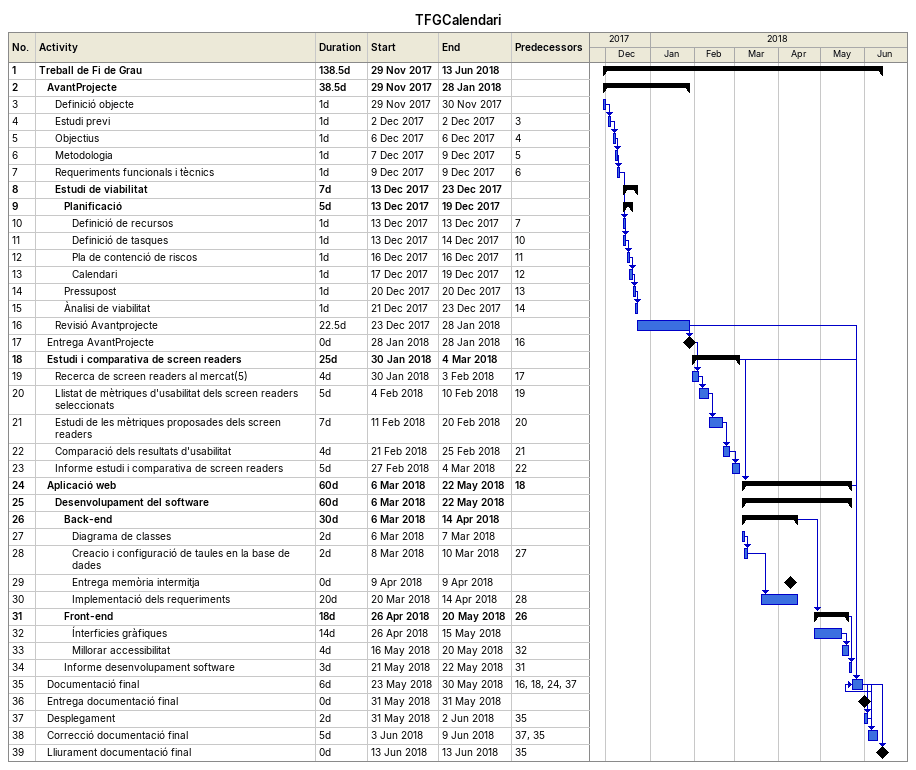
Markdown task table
TFGCalendari

| ID | Level | Task | Duration | Start | Finish | Predecessors |
|---|---|---|---|---|---|---|
| 1 | 1 | **Treball de Fi de Grau** | 138.5d | 2017-11-29 | 2018-06-13 |  |
| 2 | 2 | **AvantProjecte** | 38.5d | 2017-11-29 | 2018-01-28 |  |
| 3 | 3 | Definició objecte | 1d | 2017-11-29 | 2017-11-30 |  |
| 4 | 3 | Estudi previ | 1d | 2017-12-02 | 2017-12-02 | 3 |
| 5 | 3 | Objectius | 1d | 2017-12-06 | 2017-12-06 | 4 |
| 6 | 3 | Metodologia | 1d | 2017-12-07 | 2017-12-09 | 5 |
| 7 | 3 | Requeriments funcionals i tècnics | 1d | 2017-12-09 | 2017-12-09 | 6 |
| 8 | 3 | **Estudi de viabilitat** | 7d | 2017-12-13 | 2017-12-23 |  |
| 9 | 4 | **Planificació** | 5d | 2017-12-13 | 2017-12-19 |  |
| 10 | 5 | Definició de recursos | 1d | 2017-12-13 | 2017-12-13 | 7 |
| 11 | 5 | Definició de tasques | 1d | 2017-12-13 | 2017-12-14 | 10 |
| 12 | 5 | Pla de contenció de riscos | 1d | 2017-12-16 | 2017-12-16 | 11 |
| 13 | 5 | Calendari | 1d | 2017-12-17 | 2017-12-19 | 12 |
| 14 | 4 | Pressupost | 1d | 2017-12-20 | 2017-12-20 | 13 |
| 15 | 4 | Ànalisi de viabilitat | 1d | 2017-12-21 | 2017-12-23 | 14 |
| 16 | 3 | Revisió Avantprojecte | 22.5d | 2017-12-23 | 2018-01-28 |  |
| 17 | 2 | Entrega AvantProjecte | 0d | 2018-01-28 | 2018-01-28 | 16 |
| 18 | 2 | **Estudi i comparativa de screen readers** | 25d | 2018-01-30 | 2018-03-04 |  |
| 19 | 3 | Recerca de screen readers al mercat(5) | 4d | 2018-01-30 | 2018-02-03 | 17 |
| 20 | 3 | Llistat de mètriques d'usabilitat dels screen readers seleccionats | 5d | 2018-02-04 | 2018-02-10 | 19 |
| 21 | 3 | Estudi de les mètriques proposades dels screen readers | 7d | 2018-02-11 | 2018-02-20 | 20 |
| 22 | 3 | Comparació dels resultats d'usabilitat | 4d | 2018-02-21 | 2018-02-25 | 21 |
| 23 | 3 | Informe estudi i comparativa de screen readers | 5d | 2018-02-27 | 2018-03-04 | 22 |
| 24 | 2 | **Aplicació web** | 60d | 2018-03-06 | 2018-05-22 | 18 |
| 25 | 3 | **Desenvolupament del software** | 60d | 2018-03-06 | 2018-05-22 |  |
| 26 | 4 | **Back-end** | 30d | 2018-03-06 | 2018-04-14 |  |
| 27 | 5 | Diagrama de classes | 2d | 2018-03-06 | 2018-03-07 |  |
| 28 | 5 | Creacio i configuració de taules en la base de dades | 2d | 2018-03-08 | 2018-03-10 | 27 |
| 29 | 5 | Entrega memòria intermitja | 0d | 2018-04-09 | 2018-04-09 |  |
| 30 | 5 | Implementació dels requeriments | 20d | 2018-03-20 | 2018-04-14 | 28 |
| 31 | 4 | **Front-end** | 18d | 2018-04-26 | 2018-05-20 | 26 |
| 32 | 5 | Ínterficies gràfiques | 14d | 2018-04-26 | 2018-05-15 |  |
| 33 | 5 | Millorar accessibilitat | 4d | 2018-05-16 | 2018-05-20 | 32 |
| 34 | 4 | Informe desenvolupament software | 3d | 2018-05-21 | 2018-05-22 | 31 |
| 35 | 2 | Documentació final | 6d | 2018-05-23 | 2018-05-30 | 16, 18, 24, 37 |
| 36 | 2 | Entrega documentació final | 0d | 2018-05-31 | 2018-05-31 |  |
| 37 | 2 | Desplegament | 2d | 2018-05-31 | 2018-06-02 | 35 |
| 38 | 2 | Correcció documentació final | 5d | 2018-06-03 | 2018-06-09 | 37, 35 |
| 39 | 2 | Lliurament documentació final | 0d | 2018-06-13 | 2018-06-13 | 35 |
